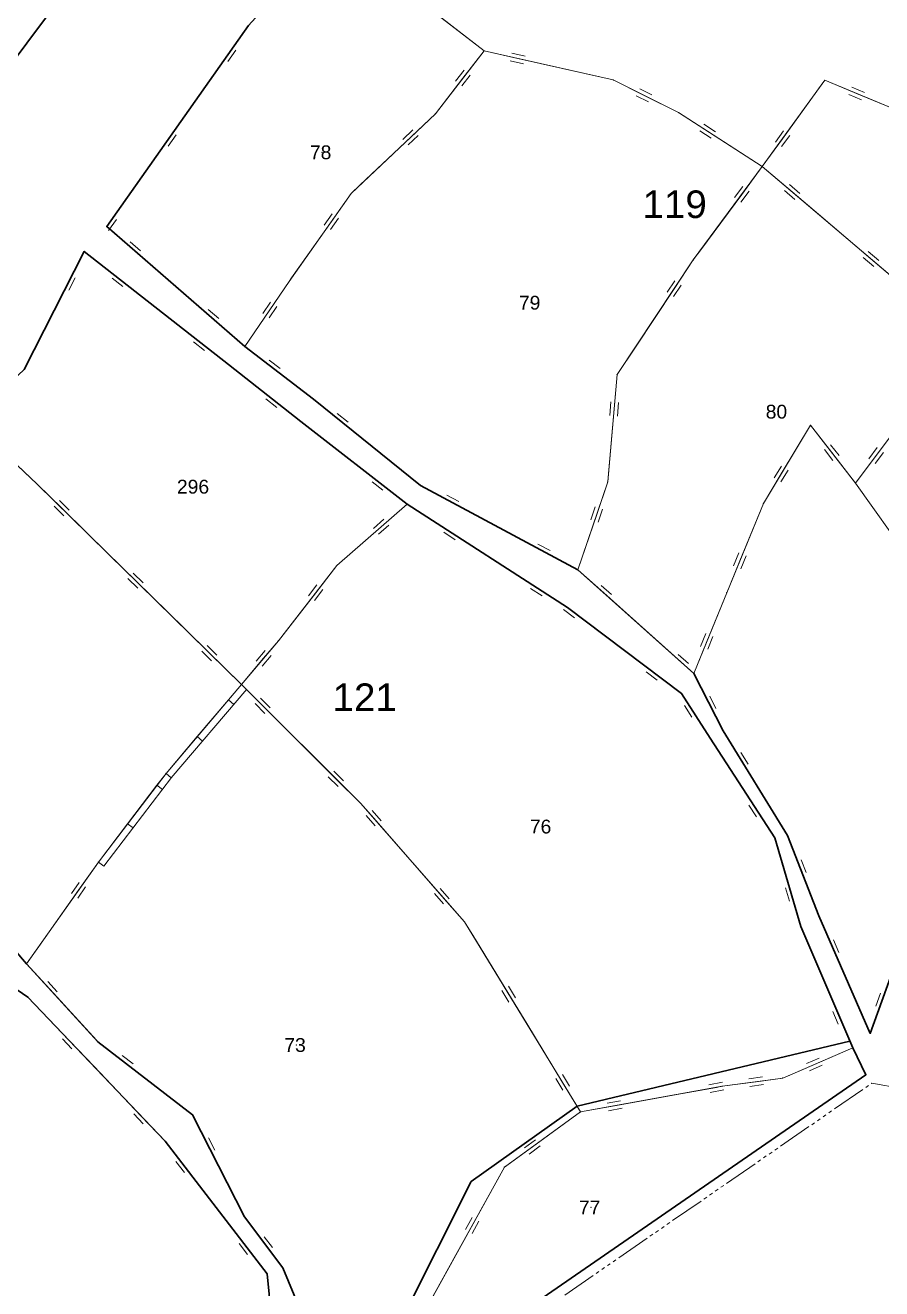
# Model space of a CAD drawing. Header units: millimetres. Extents: x 614452 to 616952, y 4151662 to 4153442.
# Drawn here: x 615350.2 to 615474.4, y 4151829.6 to 4152012.8 of the extents above; entities that cross this region are included whole.
import ezdxf
from ezdxf.xclip import XClip

# ---------------------------------------------------------------- set-up
doc = ezdxf.new("R2010")
doc.units = ezdxf.units.MM
doc.header["$XCLIPFRAME"] = 2
for name, color, linetype, lineweight in [('01_UYGALAN_TARAMA', 26, 'Continuous', 20), ('02_ADA_ALN_YENI', 7, 'Continuous', 30), ('02_ADA_NO_YENI', 18, 'Continuous', 0), ('03_PARSEL_ALN_ESKI', 18, 'Continuous', 0), ('03_PARSEL_ALN_YENI', 171, 'Continuous', 0), ('03_PARSEL_NO_ESKI', 5, 'Continuous', 0), ('03_PARSEL_SNR_YENI', 5, 'Continuous', 0), ('06_DETAY_SNR_KROKI', 4, 'Continuous', 0), ('07_SNRTIP_GECERLI', 30, 'Continuous', 0), ('07_SNRTIP_SABIT', 18, 'Continuous', 0), ('KOMISYON', 3, 'Continuous', 30), ('NOKTA_PARSEL_ESKI', 6, 'Continuous', 0), ('NOKTA_PARSEL_YENI', 30, 'Continuous', 0)]:
    doc.layers.add(name, color=color, linetype=linetype, lineweight=lineweight)
doc.styles.get("Standard").update_dxf_attribs({"font": 'Arial'})

# ---------------------------------------------------------------- blocks, each defined once
blk = doc.blocks.new('fggg')
at = {"layer": '01_UYGALAN_TARAMA', "color": 252}
for p, q in [((615472.06, 4151858.81, 0.95), (615472.47, 4151859.09, 0.95)), ((615472.88, 4151859.38, 0.95), (615472.93, 4151859.41, 0.95)), ((615472.93, 4151859.41, 0.95), (615477.25, 4151858.64, 0.95)), ((615467.53, 4151855.69, 0.95), (615471.64, 4151858.53, 0.95)), ((615466.71, 4151855.12, 0.95), (615467.12, 4151855.4, 0.95)), ((615459.71, 4151850.29, 0.95), (615463.83, 4151853.13, 0.95)), ((615464.24, 4151853.41, 0.95), (615464.65, 4151853.7, 0.95)), ((615465.06, 4151853.98, 0.95), (615465.47, 4151854.27, 0.95)), ((615465.88, 4151854.55, 0.95), (615466.29, 4151854.83, 0.95)), ((615458.89, 4151849.72, 0.95), (615459.3, 4151850.01, 0.95)), ((615451.89, 4151844.89, 0.95), (615456.01, 4151847.73, 0.95)), ((615456.42, 4151848.02, 0.95), (615456.83, 4151848.3, 0.95)), ((615457.24, 4151848.59, 0.95), (615457.65, 4151848.87, 0.95)), ((615458.06, 4151849.15, 0.95), (615458.48, 4151849.44, 0.95)), ((615450.25, 4151843.76, 0.95), (615450.66, 4151844.04, 0.95)), ((615451.07, 4151844.33, 0.95), (615451.48, 4151844.61, 0.95)), ((615444.07, 4151839.5, 0.95), (615448.19, 4151842.34, 0.95)), ((615448.6, 4151842.62, 0.95), (615449.01, 4151842.91, 0.95)), ((615449.42, 4151843.19, 0.95), (615449.83, 4151843.47, 0.95)), ((615442.43, 4151838.36, 0.95), (615442.84, 4151838.65, 0.95)), ((615443.25, 4151838.93, 0.95), (615443.66, 4151839.21, 0.95)), ((615436.25, 4151834.1, 0.95), (615440.37, 4151836.94, 0.95)), ((615440.78, 4151837.23, 0.95), (615441.19, 4151837.51, 0.95)), ((615441.6, 4151837.79, 0.95), (615442.01, 4151838.08, 0.95)), ((615434.61, 4151832.97, 0.95), (615435.02, 4151833.25, 0.95)), ((615435.43, 4151833.53, 0.95), (615435.84, 4151833.82, 0.95)), ((615428.43, 4151828.71, 0.95), (615432.55, 4151831.55, 0.95)), ((615432.96, 4151831.83, 0.95), (615433.37, 4151832.11, 0.95)), ((615433.78, 4151832.4, 0.95), (615434.2, 4151832.68, 0.95))]:
    blk.add_line(p, q, dxfattribs=at)
blk.add_point((615472.93, 4151859.41, 377.29), dxfattribs=at)
at = {"layer": '02_ADA_ALN_YENI', "color": 252}
for points in [[(615478.6, 4151882.97, 0), (615472.71, 4151866.64, 0), (615465.26, 4151883.67, 0), (615460.74, 4151895.35, 0), (615451.38, 4151910.51, 0), (615447.13, 4151918.85, 0), (615430.34, 4151933.85, 0), (615407.53, 4151946.11, 0), (615391.98, 4151958.6, 0), (615382.06, 4151966.27, 0), (615362.01, 4151983.64, 0), (615382.57, 4152012.79, 0), (615394.72, 4152026.13, 0)], [(615281.31, 4152036.04, 0), (615301.5, 4152045.41, 0), (615313.31, 4152049.01, 0), (615324.07, 4152054.26, 0), (615333.07, 4152056.27, 0), (615340.13, 4152060.92, 0), (615353.88, 4152069.22, 0), (615361.53, 4152072.69, 0), (615373.48, 4152069.38, 0), (615383.71, 4152065.41, 0), (615389.53, 4152060.04, 0), (615376.62, 4152042.12, 0), (615364.13, 4152026.85, 0), (615357.43, 4152019.65, 0), (615343.36, 4152000.84, 0), (615332, 4151985.12, 0), (615322.37, 4151974.61, 0), (615292.73, 4151935.07, 0), (615285.12, 4151929.82, 0)], [(615391.67, 4151822.73, 0), (615387.53, 4151832.65, 0), (615381.97, 4151840.03, 0), (615374.47, 4151854.82, 0), (615360.74, 4151865.43, 0), (615350.38, 4151876.73, 0), (615335.34, 4151894.3, 0)], [(615350.03, 4151962.91, 0), (615358.75, 4151980.04, 0), (615379.67, 4151963.66, 0), (615390.14, 4151955.37, 0), (615405.58, 4151943.4, 0), (615428.8, 4151928.38, 0), (615428.8, 4151928.38, 0), (615445.35, 4151915.91, 0), (615449.49, 4151909.45, 0), (615458.87, 4151895, 0), (615462.66, 4151882.15, 0), (615470.18, 4151864.55, 0), (615472.08, 4151860.65, 0), (615396.31, 4151808.36, 0)], [(615272.68, 4151877.59, 0), (615292.58, 4151888.53, 0), (615323.91, 4151888.83, 0), (615334.02, 4151888.64, 0), (615338.63, 4151880.06, 0), (615350.59, 4151871.9, 0), (615370.48, 4151851.03, 0), (615385.3, 4151831.77, 0), (615386.72, 4151817.06, 0), (615371.35, 4151826.33, 0), (615353.23, 4151817.9, 0), (615345.86, 4151815.09, 0), (615333.66, 4151811.05, 0), (615333.66, 4151811.05, 0), (615323.55, 4151809.14, 0), (615321.41, 4151809.31, 0), (615317.99, 4151808.94, 0), (615314.03, 4151807.62, 0), (615306.95, 4151802.26, 0), (615298.58, 4151794.31, 0), (615268.62, 4151784.87, 0)]]:
    blk.add_polyline3d(points, dxfattribs=at)
at = {"layer": '03_PARSEL_ALN_ESKI', "color": 252}
for p in [(615393.23, 4151994.41), (615423.54, 4151972.6), (615459.31, 4151956.8), (615374.83, 4151945.92), (615425.12, 4151896.64), (615389.52, 4151864.96), (615432.22, 4151841.4)]:
    blk.add_point(p, dxfattribs=at)
at = {"layer": '03_PARSEL_ALN_YENI', "color": 252}
for points in [[(615299.64, 4152006.64, 0), (615344.07, 4152055.03, 0), (615350.82, 4152045.56, 0), (615361.35, 4152030.6, 0), (615364.13, 4152026.85, 0), (615357.43, 4152019.65, 0), (615343.36, 4152000.84, 0), (615332, 4151985.12, 0), (615322.37, 4151974.61, 0), (615311.14, 4151990.78, 0), (615299.64, 4152006.64, 0)], [(615439.92, 4152037.96, 0), (615459.5, 4152037.21, 0), (615462.5, 4152031.08, 0), (615469.37, 4152024.97, 0), (615471.48, 4152021.27, 0), (615483.51, 4152012.99, 0), (615501.39, 4152004.94, 0), (615491.22, 4151997.56, 0), (615482.18, 4151998.19, 0), (615466.12, 4152004.85, 0), (615457.07, 4151992.33, 0), (615444.93, 4152000.17, 0), (615435.46, 4152004.91, 0), (615416.72, 4152009.12, 0), (615394.72, 4152026.13, 0), (615401.45, 4152035.34, 0), (615416.08, 4152049.83, 0), (615429.92, 4152042.46, 0), (615439.92, 4152037.96, 0)], [(615388.47, 4151975.68, 0), (615382.06, 4151966.27, 0), (615362.01, 4151983.64, 0), (615382.57, 4152012.79, 0), (615394.72, 4152026.13, 0), (615416.72, 4152009.12, 0), (615409.67, 4152000.01, 0), (615397.47, 4151988.44, 0), (615388.47, 4151975.68, 0)], [(615435.46, 4152004.91, 0), (615444.93, 4152000.17, 0), (615457.07, 4151992.33, 0), (615447.05, 4151978.8, 0), (615436.02, 4151962.18, 0), (615434.67, 4151946.62, 0), (615430.34, 4151933.85, 0), (615407.53, 4151946.11, 0), (615391.98, 4151958.6, 0), (615382.06, 4151966.27, 0), (615388.47, 4151975.68, 0), (615397.47, 4151988.44, 0), (615409.67, 4152000.01, 0), (615416.72, 4152009.12, 0), (615435.46, 4152004.91, 0)], [(615527.24, 4151987.28, 0), (615537.59, 4151979.58, 0), (615548.04, 4151973.77, 0), (615555.81, 4151968.9, 0), (615558.66, 4151964.32, 0), (615499.2, 4151955.54, 0), (615488.06, 4151965.99, 0), (615457.07, 4151992.33, 0), (615466.12, 4152004.85, 0), (615482.18, 4151998.19, 0), (615491.22, 4151997.56, 0), (615501.39, 4152004.94, 0), (615508.54, 4152001.26, 0), (615519.65, 4151994.05, 0), (615527.24, 4151987.28, 0)], [(615447.13, 4151918.85, 0), (615430.34, 4151933.85, 0), (615434.67, 4151946.62, 0), (615436.02, 4151962.18, 0), (615447.05, 4151978.8, 0), (615457.07, 4151992.33, 0), (615488.06, 4151965.99, 0), (615476.95, 4151954.93, 0), (615470.58, 4151946.44, 0), (615464.06, 4151954.82, 0), (615457.22, 4151943.5, 0), (615451.92, 4151930.54, 0), (615447.13, 4151918.85, 0)], [(615381.55, 4151917.22, 0), (615351.92, 4151946.31, 0), (615342.15, 4151955.54, 0), (615350.03, 4151962.91, 0), (615358.75, 4151980.04, 0), (615379.67, 4151963.66, 0), (615390.14, 4151955.37, 0), (615405.58, 4151943.4, 0), (615395.38, 4151934.5, 0), (615386.91, 4151923.58, 0), (615381.55, 4151917.22, 0)], [(615516.16, 4151940.35, 0), (615521.04, 4151937.13, 0), (615512.45, 4151934.29, 0), (615505.52, 4151928.06, 0), (615494.14, 4151913.31, 0), (615486.13, 4151901.31, 0), (615478.6, 4151882.97, 0), (615472.71, 4151866.64, 0), (615465.26, 4151883.67, 0), (615460.74, 4151895.35, 0), (615451.38, 4151910.51, 0), (615447.13, 4151918.85, 0), (615451.92, 4151930.54, 0), (615457.22, 4151943.5, 0), (615464.06, 4151954.82, 0), (615470.58, 4151946.44, 0), (615476.95, 4151954.93, 0), (615488.06, 4151965.99, 0), (615499.2, 4151955.54, 0), (615502.58, 4151952.37, 0), (615516.16, 4151940.35, 0)], [(615351.92, 4151946.31, 0), (615381.55, 4151917.22, 0), (615370.61, 4151904.34, 0), (615360.81, 4151891.48, 0), (615350.38, 4151876.73, 0), (615335.34, 4151894.3, 0), (615316.03, 4151890.89, 0), (615297.75, 4151892.09, 0), (615295.3, 4151897.39, 0), (615312.83, 4151919.57, 0), (615330.26, 4151933.62, 0), (615342.15, 4151955.54, 0), (615351.92, 4151946.31, 0)], [(615413.9, 4151882.8, 0), (615398.79, 4151900.04, 0), (615381.55, 4151917.22, 0), (615386.91, 4151923.58, 0), (615395.38, 4151934.5, 0), (615405.58, 4151943.4, 0), (615428.8, 4151928.38, 0), (615445.35, 4151915.91, 0), (615449.49, 4151909.45, 0), (615458.87, 4151895, 0), (615462.66, 4151882.15, 0), (615470.18, 4151864.55, 0), (615460.03, 4151860.17, 0), (615451.24, 4151858.97, 0), (615430.73, 4151855.27, 0), (615413.9, 4151882.8, 0)], [(615360.74, 4151865.43, 0), (615350.38, 4151876.73, 0), (615360.81, 4151891.48, 0), (615370.61, 4151904.34, 0), (615381.55, 4151917.22, 0), (615398.79, 4151900.04, 0), (615413.9, 4151882.8, 0), (615430.73, 4151855.27, 0), (615419.68, 4151847.25, 0), (615405.34, 4151821.29, 0), (615396.31, 4151808.36, 0), (615391.67, 4151822.73, 0), (615387.53, 4151832.65, 0), (615381.97, 4151840.03, 0), (615374.47, 4151854.82, 0), (615360.74, 4151865.43, 0)], [(615333.66, 4151811.05, 0), (615323.55, 4151809.14, 0), (615321.41, 4151809.31, 0), (615317.99, 4151808.94, 0), (615314.03, 4151807.62, 0), (615306.95, 4151802.26, 0), (615296.37, 4151817.96, 0), (615285.24, 4151831.47, 0), (615275.34, 4151844.53, 0), (615338.63, 4151880.06, 0), (615350.59, 4151871.9, 0), (615370.48, 4151851.03, 0), (615385.3, 4151831.77, 0), (615386.72, 4151817.06, 0), (615371.35, 4151826.33, 0), (615353.23, 4151817.9, 0), (615345.86, 4151815.09, 0), (615333.66, 4151811.05, 0)], [(615430.73, 4151855.27, 0), (615451.24, 4151858.97, 0), (615460.03, 4151860.17, 0), (615470.18, 4151864.55, 0), (615472.08, 4151860.65, 0), (615396.31, 4151808.36, 0), (615405.34, 4151821.29, 0), (615419.68, 4151847.25, 0), (615430.73, 4151855.27, 0)]]:
    blk.add_polyline3d(points, close=True, dxfattribs=at)
at = {"layer": '03_PARSEL_SNR_YENI', "color": 252}
for p, q in [((615354.43, 4152015.64, 0.95), (615348.44, 4152007.63, 0.95)), ((615384.62, 4152015.04, 0.95), (615382.57, 4152012.79, 0.95)), ((615382.57, 4152012.79, 0.95), (615379.69, 4152008.71, 0.95)), ((615410.54, 4152013.89, 0.95), (615416.72, 4152009.12, 0.95)), ((615380.72, 4152009.2, 0.95), (615379.57, 4152007.57, 0.95)), ((615416.72, 4152009.12, 0.95), (615413.66, 4152005.16, 0.95)), ((615416.72, 4152009.12, 0.95), (615421.6, 4152008.02, 0.95)), ((615379.69, 4152008.71, 0.95), (615373.92, 4152000.53, 0.95)), ((615420.5, 4152007.69, 0.95), (615422.45, 4152007.25, 0.95)), ((615420.75, 4152008.79, 0.95), (615422.7, 4152008.35, 0.95)), ((615421.6, 4152008.02, 0.95), (615431.36, 4152005.83, 0.95)), ((615413.83, 4152006.3, 0.95), (615412.6, 4152004.72, 0.95)), ((615414.72, 4152005.61, 0.95), (615413.49, 4152004.03, 0.95)), ((615431.36, 4152005.83, 0.95), (615435.46, 4152004.91, 0.95)), ((615413.66, 4152005.16, 0.95), (615409.67, 4152000.01, 0.95)), ((615435.46, 4152004.91, 0.95), (615439.93, 4152002.67, 0.95)), ((615439.29, 4152003.63, 0.95), (615441.07, 4152002.73, 0.95)), ((615460, 4151996.38, 0.95), (615465.86, 4152004.49, 0.95)), ((615465.86, 4152004.49, 0.95), (615466.12, 4152004.85, 0.95)), ((615466.12, 4152004.85, 0.95), (615470.73, 4152002.94, 0.95)), ((615470.03, 4152003.84, 0.95), (615471.87, 4152003.07, 0.95)), ((615438.78, 4152002.62, 0.95), (615440.57, 4152001.72, 0.95)), ((615439.93, 4152002.67, 0.95), (615444.93, 4152000.17, 0.95)), ((615469.6, 4152002.8, 0.95), (615471.44, 4152002.03, 0.95)), ((615470.73, 4152002.94, 0.95), (615479.97, 4151999.11, 0.95)), ((615373.92, 4152000.53, 0.95), (615371.04, 4151996.45, 0.95)), ((615409.67, 4152000.01, 0.95), (615406.04, 4151996.57, 0.95)), ((615444.93, 4152000.17, 0.95), (615449.13, 4151997.46, 0.95)), ((615448.6, 4151998.48, 0.95), (615450.28, 4151997.39, 0.95)), ((615371.04, 4151996.45, 0.95), (615365.28, 4151988.28, 0.95)), ((615372.08, 4151996.94, 0.95), (615370.92, 4151995.31, 0.95)), ((615406.04, 4151996.57, 0.95), (615398.78, 4151989.69, 0.95)), ((615406.38, 4151997.67, 0.95), (615404.93, 4151996.29, 0.95)), ((615407.15, 4151996.85, 0.95), (615405.7, 4151995.47, 0.95)), ((615447.99, 4151997.53, 0.95), (615449.67, 4151996.45, 0.95)), ((615449.13, 4151997.46, 0.95), (615457.07, 4151992.33, 0.95)), ((615457.07, 4151992.33, 0.95), (615460, 4151996.38, 0.95)), ((615458.96, 4151995.9, 0.95), (615460.13, 4151997.52, 0.95)), ((615459.87, 4151995.24, 0.95), (615461.04, 4151996.87, 0.95)), ((615457.07, 4151992.33, 0.95), (615454.09, 4151988.31, 0.95)), ((615461.39, 4151988.66, 0.95), (615457.07, 4151992.33, 0.95)), ((615398.78, 4151989.69, 0.95), (615397.47, 4151988.44, 0.95)), ((615454.24, 4151989.45, 0.95), (615453.05, 4151987.84, 0.95)), ((615455.14, 4151988.78, 0.95), (615453.95, 4151987.17, 0.95)), ((615461.79, 4151987.58, 0.95), (615460.27, 4151988.88, 0.95)), ((615462.52, 4151988.44, 0.95), (615461, 4151989.73, 0.95)), ((615365.28, 4151988.28, 0.95), (615362.4, 4151984.19, 0.95)), ((615397.47, 4151988.44, 0.95), (615394.59, 4151984.36, 0.95)), ((615454.09, 4151988.31, 0.95), (615448.14, 4151980.28, 0.95)), ((615465.2, 4151985.42, 0.95), (615461.39, 4151988.66, 0.95)), ((615394.71, 4151985.5, 0.95), (615393.55, 4151983.86, 0.95)), ((615472.82, 4151978.94, 0.95), (615465.2, 4151985.42, 0.95)), ((615362.4, 4151984.19, 0.95), (615362.01, 4151983.64, 0.95)), ((615362.01, 4151983.64, 0.95), (615365.79, 4151980.37, 0.95)), ((615363.43, 4151984.68, 0.95), (615362.28, 4151983.05, 0.95)), ((615394.59, 4151984.36, 0.95), (615388.82, 4151976.19, 0.95)), ((615395.63, 4151984.85, 0.95), (615394.47, 4151983.22, 0.95)), ((615365.4, 4151981.45, 0.95), (615366.91, 4151980.14, 0.95)), ((615358.75, 4151980.04, 0.95), (615356.48, 4151975.59, 0.95)), ((615363.92, 4151975.99, 0.95), (615358.75, 4151980.04, 0.95)), ((615365.79, 4151980.37, 0.95), (615373.35, 4151973.82, 0.95)), ((615448.14, 4151980.28, 0.95), (615447.05, 4151978.8, 0.95)), ((615473.95, 4151978.73, 0.95), (615472.43, 4151980.02, 0.95)), ((615447.05, 4151978.8, 0.95), (615444.29, 4151974.63, 0.95)), ((615473.22, 4151977.87, 0.95), (615471.7, 4151979.16, 0.95)), ((615476.63, 4151975.71, 0.95), (615472.82, 4151978.94, 0.95)), ((615357.44, 4151976.22, 0.95), (615356.53, 4151974.44, 0.95)), ((615364.36, 4151974.93, 0.95), (615362.79, 4151976.17, 0.95)), ((615367.86, 4151972.91, 0.95), (615363.92, 4151975.99, 0.95)), ((615388.82, 4151976.19, 0.95), (615388.47, 4151975.68, 0.95)), ((615356.48, 4151975.59, 0.95), (615351.94, 4151966.68, 0.95)), ((615388.47, 4151975.68, 0.95), (615385.65, 4151971.55, 0.95)), ((615444.29, 4151974.63, 0.95), (615438.76, 4151966.3, 0.95)), ((615444.37, 4151975.78, 0.95), (615443.27, 4151974.11, 0.95)), ((615445.31, 4151975.16, 0.95), (615444.2, 4151973.49, 0.95)), ((615375.73, 4151966.74, 0.95), (615367.86, 4151972.91, 0.95)), ((615373.35, 4151973.82, 0.95), (615377.13, 4151970.55, 0.95)), ((615385.75, 4151972.69, 0.95), (615384.63, 4151971.04, 0.95)), ((615376.74, 4151971.63, 0.95), (615378.25, 4151970.32, 0.95)), ((615377.13, 4151970.55, 0.95), (615382.06, 4151966.27, 0.95)), ((615385.65, 4151971.55, 0.95), (615382.06, 4151966.27, 0.95)), ((615386.68, 4151972.06, 0.95), (615385.56, 4151970.4, 0.95)), ((615376.17, 4151965.69, 0.95), (615374.6, 4151966.92, 0.95)), ((615379.67, 4151963.66, 0.95), (615375.73, 4151966.74, 0.95)), ((615351.94, 4151966.68, 0.95), (615350.03, 4151962.91, 0.95)), ((615382.06, 4151966.27, 0.95), (615386.02, 4151963.21, 0.95)), ((615438.76, 4151966.3, 0.95), (615436.02, 4151962.18, 0.95)), ((615386.22, 4151958.47, 0.95), (615379.67, 4151963.66, 0.95)), ((615385.57, 4151964.27, 0.95), (615387.15, 4151963.05, 0.95)), ((615386.02, 4151963.21, 0.95), (615391.98, 4151958.6, 0.95)), ((615436.02, 4151962.18, 0.95), (615435.59, 4151957.2, 0.95)), ((615386.66, 4151957.41, 0.95), (615385.09, 4151958.65, 0.95)), ((615390.14, 4151955.37, 0.95), (615386.22, 4151958.47, 0.95)), ((615391.98, 4151958.6, 0.95), (615395.88, 4151955.47, 0.95)), ((615435.12, 4151958.25, 0.95), (615434.94, 4151956.25, 0.95)), ((615436.24, 4151958.15, 0.95), (615436.06, 4151956.16, 0.95)), ((615395.45, 4151956.54, 0.95), (615397.01, 4151955.28, 0.95)), ((615435.59, 4151957.2, 0.95), (615434.72, 4151947.24, 0.95)), ((615393.72, 4151952.59, 0.95), (615390.14, 4151955.37, 0.95)), ((615395.88, 4151955.47, 0.95), (615403.68, 4151949.21, 0.95)), ((615459.81, 4151947.78, 0.95), (615464.06, 4151954.82, 0.95)), ((615464.06, 4151954.82, 0.95), (615467.13, 4151950.88, 0.95)), ((615473.58, 4151950.44, 0.95), (615476.95, 4151954.93, 0.95)), ((615345.78, 4151952.1, 0.95), (615351.92, 4151946.31, 0.95)), ((615401.63, 4151946.46, 0.95), (615393.72, 4151952.59, 0.95)), ((615466.08, 4151951.32, 0.95), (615467.3, 4151949.74, 0.95)), ((615466.96, 4151952.01, 0.95), (615468.19, 4151950.43, 0.95)), ((615467.13, 4151950.88, 0.95), (615470.58, 4151946.44, 0.95)), ((615470.58, 4151946.44, 0.95), (615473.58, 4151950.44, 0.95)), ((615472.53, 4151949.98, 0.95), (615473.73, 4151951.58, 0.95)), ((615473.43, 4151949.3, 0.95), (615474.63, 4151950.9, 0.95)), ((615403.68, 4151949.21, 0.95), (615407.53, 4151946.11, 0.95)), ((615458.81, 4151947.21, 0.95), (615459.84, 4151948.92, 0.95)), ((615402.07, 4151945.41, 0.95), (615400.49, 4151946.63, 0.95)), ((615434.67, 4151946.62, 0.95), (615433.06, 4151941.88, 0.95)), ((615434.72, 4151947.24, 0.95), (615434.67, 4151946.62, 0.95)), ((615457.22, 4151943.5, 0.95), (615459.81, 4151947.78, 0.95)), ((615459.77, 4151946.63, 0.95), (615460.8, 4151948.34, 0.95)), ((615351.92, 4151946.31, 0.95), (615355.49, 4151942.8, 0.95)), ((615405.58, 4151943.4, 0.95), (615401.63, 4151946.46, 0.95)), ((615407.53, 4151946.11, 0.95), (615411.94, 4151943.74, 0.95)), ((615354.38, 4151943.1, 0.95), (615355.81, 4151941.7, 0.95)), ((615355.17, 4151943.91, 0.95), (615356.59, 4151942.51, 0.95)), ((615405.58, 4151943.4, 0.95), (615401.81, 4151940.11, 0.95)), ((615412.01, 4151939.24, 0.95), (615405.58, 4151943.4, 0.95)), ((615411.32, 4151944.71, 0.95), (615413.09, 4151943.77, 0.95)), ((615411.94, 4151943.74, 0.95), (615420.75, 4151939.01, 0.95)), ((615432.85, 4151943.01, 0.95), (615432.21, 4151941.12, 0.95)), ((615453.81, 4151935.17, 0.95), (615457.22, 4151943.5, 0.95)), ((615355.49, 4151942.8, 0.95), (615362.62, 4151935.8, 0.95)), ((615402.19, 4151941.19, 0.95), (615400.69, 4151939.88, 0.95)), ((615433.06, 4151941.88, 0.95), (615430.34, 4151933.85, 0.95)), ((615433.91, 4151942.65, 0.95), (615433.27, 4151940.76, 0.95)), ((615401.81, 4151940.11, 0.95), (615395.38, 4151934.5, 0.95)), ((615402.93, 4151940.34, 0.95), (615401.43, 4151939.03, 0.95)), ((615412.54, 4151938.22, 0.95), (615410.87, 4151939.31, 0.95)), ((615416.21, 4151936.52, 0.95), (615412.01, 4151939.24, 0.95)), ((615420.75, 4151939.01, 0.95), (615425.15, 4151936.64, 0.95)), ((615424.54, 4151937.61, 0.95), (615426.3, 4151936.66, 0.95)), ((615362.62, 4151935.8, 0.95), (615366.19, 4151932.3, 0.95)), ((615424.61, 4151931.09, 0.95), (615416.21, 4151936.52, 0.95)), ((615425.15, 4151936.64, 0.95), (615430.34, 4151933.85, 0.95)), ((615452.91, 4151934.46, 0.95), (615453.67, 4151936.31, 0.95)), ((615453.95, 4151934.03, 0.95), (615454.71, 4151935.88, 0.95)), ((615395.38, 4151934.5, 0.95), (615392.31, 4151930.55, 0.95)), ((615430.34, 4151933.85, 0.95), (615434.07, 4151930.52, 0.95)), ((615451.92, 4151930.54, 0.95), (615453.81, 4151935.17, 0.95)), ((615365.08, 4151932.6, 0.95), (615366.51, 4151931.2, 0.95)), ((615365.87, 4151933.4, 0.95), (615367.3, 4151932, 0.95)), ((615366.19, 4151932.3, 0.95), (615373.33, 4151925.29, 0.95)), ((615392.31, 4151930.55, 0.95), (615386.91, 4151923.58, 0.95)), ((615392.48, 4151931.68, 0.95), (615391.26, 4151930.1, 0.95)), ((615393.37, 4151930.99, 0.95), (615392.15, 4151929.41, 0.95)), ((615425.14, 4151930.08, 0.95), (615423.46, 4151931.16, 0.95)), ((615428.8, 4151928.38, 0.95), (615424.61, 4151931.09, 0.95)), ((615433.7, 4151931.61, 0.95), (615435.19, 4151930.27, 0.95)), ((615434.07, 4151930.52, 0.95), (615441.52, 4151923.86, 0.95)), ((615449.02, 4151923.48, 0.95), (615451.92, 4151930.54, 0.95)), ((615429.37, 4151927.95, 0.95), (615428.8, 4151928.38, 0.95)), ((615429.83, 4151926.9, 0.95), (615428.24, 4151928.1, 0.95)), ((615433.37, 4151924.94, 0.95), (615429.37, 4151927.95, 0.95)), ((615373.33, 4151925.29, 0.95), (615376.9, 4151921.79, 0.95)), ((615441.35, 4151918.92, 0.95), (615433.37, 4151924.94, 0.95)), ((615448.12, 4151922.77, 0.95), (615448.88, 4151924.62, 0.95)), ((615376.58, 4151922.89, 0.95), (615378, 4151921.49, 0.95)), ((615384.77, 4151921.05, 0.95), (615386.91, 4151923.58, 0.95)), ((615441.52, 4151923.86, 0.95), (615445.25, 4151920.53, 0.95)), ((615447.13, 4151918.85, 0.95), (615449.02, 4151923.48, 0.95)), ((615449.17, 4151922.34, 0.95), (615449.92, 4151924.19, 0.95)), ((615375.79, 4151922.09, 0.95), (615377.22, 4151920.69, 0.95)), ((615376.9, 4151921.79, 0.95), (615381.55, 4151917.22, 0.95)), ((615381.55, 4151917.22, 0.95), (615384.77, 4151921.05, 0.95)), ((615383.7, 4151920.64, 0.95), (615384.99, 4151922.17, 0.95)), ((615384.56, 4151919.92, 0.95), (615385.85, 4151921.45, 0.95)), ((615444.88, 4151921.61, 0.95), (615446.37, 4151920.28, 0.95)), ((615441.81, 4151917.87, 0.95), (615440.22, 4151919.07, 0.95)), ((615445.25, 4151920.53, 0.95), (615447.13, 4151918.85, 0.95)), ((615445.35, 4151915.91, 0.95), (615441.35, 4151918.92, 0.95)), ((615447.13, 4151918.85, 0.95), (615449.4, 4151914.4, 0.95)), ((615371.37, 4151903.7, 0.95), (615382.31, 4151916.57, 0.95)), ((615379.67, 4151915.01, 0.95), (615381.55, 4151917.22, 0.95)), ((615384.63, 4151914.16, 0.95), (615381.55, 4151917.22, 0.95)), ((615446.79, 4151913.66, 0.95), (615445.35, 4151915.91, 0.95)), ((615449.44, 4151915.55, 0.95), (615450.35, 4151913.76, 0.95)), ((615375.14, 4151909.68, 0.95), (615379.67, 4151915.01, 0.95)), ((615379.67, 4151915.01, 0.95), (615380.44, 4151914.36, 0.95)), ((615384.94, 4151913.05, 0.95), (615383.52, 4151914.47, 0.95)), ((615385.73, 4151913.85, 0.95), (615384.31, 4151915.26, 0.95)), ((615388.17, 4151910.63, 0.95), (615384.63, 4151914.16, 0.95)), ((615446.86, 4151912.51, 0.95), (615445.78, 4151914.2, 0.95)), ((615449.49, 4151909.45, 0.95), (615446.79, 4151913.66, 0.95)), ((615449.4, 4151914.4, 0.95), (615451.38, 4151910.51, 0.95)), ((615395.25, 4151903.57, 0.95), (615388.17, 4151910.63, 0.95)), ((615451.38, 4151910.51, 0.95), (615454.01, 4151906.26, 0.95)), ((615370.61, 4151904.34, 0.95), (615375.14, 4151909.68, 0.95)), ((615375.14, 4151909.68, 0.95), (615375.9, 4151909.03, 0.95)), ((615450.7, 4151907.58, 0.95), (615449.49, 4151909.45, 0.95)), ((615456.15, 4151899.19, 0.95), (615450.7, 4151907.58, 0.95)), ((615453.96, 4151907.4, 0.95), (615455.01, 4151905.7, 0.95)), ((615454.01, 4151906.26, 0.95), (615459.26, 4151897.75, 0.95)), ((615396.35, 4151903.26, 0.95), (615394.94, 4151904.67, 0.95)), ((615361.61, 4151890.88, 0.95), (615371.41, 4151903.74, 0.95)), ((615365.05, 4151897.05, 0.95), (615369.3, 4151902.62, 0.95)), ((615369.3, 4151902.62, 0.95), (615370.61, 4151904.34, 0.95)), ((615369.3, 4151902.62, 0.95), (615370.09, 4151902.01, 0.95)), ((615370.61, 4151904.34, 0.95), (615371.37, 4151903.7, 0.95)), ((615395.56, 4151902.46, 0.95), (615394.14, 4151903.87, 0.95)), ((615398.79, 4151900.04, 0.95), (615395.25, 4151903.57, 0.95)), ((615400.72, 4151897.84, 0.95), (615398.79, 4151900.04, 0.95)), ((615401.8, 4151897.46, 0.95), (615400.48, 4151898.96, 0.95)), ((615456.22, 4151898.05, 0.95), (615455.13, 4151899.73, 0.95)), ((615458.87, 4151895, 0.95), (615456.15, 4151899.19, 0.95)), ((615400.95, 4151896.72, 0.95), (615399.63, 4151898.22, 0.95)), ((615404.01, 4151894.08, 0.95), (615400.72, 4151897.84, 0.95)), ((615459.26, 4151897.75, 0.95), (615460.74, 4151895.35, 0.95)), ((615360.81, 4151891.48, 0.95), (615365.05, 4151897.05, 0.95)), ((615365.05, 4151897.05, 0.95), (615365.85, 4151896.44, 0.95)), ((615460.74, 4151895.35, 0.95), (615462.55, 4151890.69, 0.95)), ((615410.61, 4151886.56, 0.95), (615404.01, 4151894.08, 0.95)), ((615461.25, 4151886.95, 0.95), (615458.87, 4151895, 0.95)), ((615462.71, 4151891.83, 0.95), (615463.43, 4151889.96, 0.95)), ((615360.81, 4151891.48, 0.95), (615357.93, 4151887.4, 0.95)), ((615360.81, 4151891.48, 0.95), (615361.61, 4151890.88, 0.95)), ((615462.55, 4151890.69, 0.95), (615465.26, 4151883.67, 0.95)), ((615358.04, 4151888.54, 0.95), (615356.89, 4151886.91, 0.95)), ((615357.93, 4151887.4, 0.95), (615352.15, 4151879.23, 0.95)), ((615358.96, 4151887.89, 0.95), (615357.81, 4151886.26, 0.95)), ((615410.84, 4151885.44, 0.95), (615409.52, 4151886.94, 0.95)), ((615411.69, 4151886.18, 0.95), (615410.37, 4151887.68, 0.95)), ((615413.9, 4151882.8, 0.95), (615410.61, 4151886.56, 0.95)), ((615460.99, 4151885.83, 0.95), (615460.42, 4151887.75, 0.95)), ((615462.66, 4151882.15, 0.95), (615461.25, 4151886.95, 0.95)), ((615415.08, 4151880.87, 0.95), (615413.9, 4151882.8, 0.95)), ((615465.26, 4151883.67, 0.95), (615467.27, 4151879.09, 0.95)), ((615420.3, 4151872.33, 0.95), (615415.08, 4151880.87, 0.95)), ((615464.29, 4151878.34, 0.95), (615462.66, 4151882.15, 0.95)), ((615348.35, 4151879.1, 0.95), (615350.38, 4151876.73, 0.95)), ((615352.15, 4151879.23, 0.95), (615350.38, 4151876.73, 0.95)), ((615467.27, 4151879.09, 0.95), (615471.28, 4151869.93, 0.95)), ((615467.38, 4151880.23, 0.95), (615468.18, 4151878.4, 0.95)), ((615468.22, 4151869.14, 0.95), (615464.29, 4151878.34, 0.95)), ((615350.38, 4151876.73, 0.95), (615353.76, 4151873.04, 0.95)), ((615350.59, 4151871.9, 0.95), (615346.46, 4151874.72, 0.95)), ((615353.5, 4151874.16, 0.95), (615354.85, 4151872.68, 0.95)), ((615421.3, 4151871.78, 0.95), (615420.26, 4151873.48, 0.95)), ((615356.68, 4151865.51, 0.95), (615350.59, 4151871.9, 0.95)), ((615353.76, 4151873.04, 0.95), (615360.52, 4151865.67, 0.95)), ((615420.34, 4151871.19, 0.95), (615419.3, 4151872.89, 0.95)), ((615422.91, 4151868.07, 0.95), (615420.3, 4151872.33, 0.95)), ((615473.54, 4151870.6, 0.95), (615474.22, 4151872.48, 0.95)), ((615468.09, 4151868, 0.95), (615467.31, 4151869.84, 0.95)), ((615471.28, 4151869.93, 0.95), (615472.71, 4151866.64, 0.95)), ((615472.71, 4151866.64, 0.95), (615474.41, 4151871.35, 0.95)), ((615428.12, 4151859.54, 0.95), (615422.91, 4151868.07, 0.95)), ((615470.18, 4151864.55, 0.95), (615468.22, 4151869.14, 0.95)), ((615356.96, 4151864.4, 0.95), (615355.58, 4151865.85, 0.95)), ((615360.13, 4151861.89, 0.95), (615356.68, 4151865.51, 0.95)), ((615360.52, 4151865.67, 0.95), (615360.74, 4151865.43, 0.95)), ((615360.74, 4151865.43, 0.95), (615364.7, 4151862.37, 0.95)), ((615464.62, 4151862.15, 0.95), (615470.18, 4151864.55, 0.95)), ((615364.25, 4151863.43, 0.95), (615365.83, 4151862.21, 0.95)), ((615364.7, 4151862.37, 0.95), (615372.61, 4151856.26, 0.95)), ((615463.48, 4151862.27, 0.95), (615465.32, 4151863.06, 0.95)), ((615367.03, 4151854.65, 0.95), (615360.13, 4151861.89, 0.95)), ((615429.12, 4151858.98, 0.95), (615428.08, 4151860.68, 0.95)), ((615460.03, 4151860.17, 0.95), (615464.62, 4151862.15, 0.95)), ((615463.93, 4151861.23, 0.95), (615465.77, 4151862.03, 0.95)), ((615428.16, 4151858.39, 0.95), (615427.12, 4151860.1, 0.95)), ((615430.73, 4151855.27, 0.95), (615428.12, 4151859.54, 0.95)), ((615445.49, 4151857.93, 0.95), (615450.41, 4151858.82, 0.95)), ((615449.33, 4151859.19, 0.95), (615451.29, 4151859.55, 0.95)), ((615450.41, 4151858.82, 0.95), (615451.24, 4151858.97, 0.95)), ((615451.24, 4151858.97, 0.95), (615456.2, 4151859.64, 0.95)), ((615455.13, 4151860.07, 0.95), (615457.11, 4151860.34, 0.95)), ((615455.28, 4151858.95, 0.95), (615457.26, 4151859.22, 0.95)), ((615456.2, 4151859.64, 0.95), (615460.03, 4151860.17, 0.95)), ((615434.56, 4151856.53, 0.95), (615436.53, 4151856.89, 0.95)), ((615435.65, 4151856.16, 0.95), (615445.49, 4151857.93, 0.95)), ((615449.53, 4151858.09, 0.95), (615451.49, 4151858.44, 0.95)), ((615367.31, 4151853.54, 0.95), (615365.93, 4151854.99, 0.95)), ((615372.61, 4151856.26, 0.95), (615374.47, 4151854.82, 0.95)), ((615423.73, 4151850.19, 0.95), (615430.73, 4151855.27, 0.95)), ((615430.73, 4151855.27, 0.95), (615435.65, 4151856.16, 0.95)), ((615434.76, 4151855.43, 0.95), (615436.73, 4151855.78, 0.95)), ((615370.48, 4151851.03, 0.95), (615367.03, 4151854.65, 0.95)), ((615374.47, 4151854.82, 0.95), (615376.73, 4151850.36, 0.95)), ((615376.78, 4151851.51, 0.95), (615377.68, 4151849.72, 0.95)), ((615373.1, 4151847.62, 0.95), (615370.48, 4151851.03, 0.95)), ((615376.73, 4151850.36, 0.95), (615381.25, 4151841.44, 0.95)), ((615419.68, 4151847.25, 0.95), (615423.73, 4151850.19, 0.95)), ((615422.59, 4151850.05, 0.95), (615424.2, 4151851.23, 0.95)), ((615423.25, 4151849.14, 0.95), (615424.86, 4151850.32, 0.95)), ((615373.27, 4151846.48, 0.95), (615372.05, 4151848.07, 0.95)), ((615376.15, 4151843.66, 0.95), (615373.1, 4151847.62, 0.95)), ((615415.01, 4151838.8, 0.95), (615419.68, 4151847.25, 0.95)), ((615382.25, 4151835.73, 0.95), (615376.15, 4151843.66, 0.95)), ((615381.25, 4151841.44, 0.95), (615381.97, 4151840.03, 0.95)), ((615381.97, 4151840.03, 0.95), (615384.98, 4151836.04, 0.95)), ((615412.6, 4151834.42, 0.95), (615415.01, 4151838.8, 0.95)), ((615414.04, 4151838.2, 0.95), (615415, 4151839.95, 0.95)), ((615415.02, 4151837.65, 0.95), (615415.99, 4151839.4, 0.95)), ((615384.83, 4151837.17, 0.95), (615386.03, 4151835.58, 0.95)), ((615382.42, 4151834.6, 0.95), (615381.2, 4151836.18, 0.95)), ((615385.3, 4151831.77, 0.95), (615382.25, 4151835.73, 0.95)), ((615384.98, 4151836.04, 0.95), (615387.53, 4151832.65, 0.95)), ((615407.76, 4151825.67, 0.95), (615412.6, 4151834.42, 0.95)), ((615386.24, 4151822.03, 0.95), (615385.3, 4151831.77, 0.95)), ((615387.53, 4151832.65, 0.95), (615389.46, 4151828.04, 0.95))]:
    blk.add_line(p, q, dxfattribs=at)
for p in [(615382.57, 4152012.79, 610.43), (615382.57, 4152012.79, 610.43), (615416.72, 4152009.12, 611.05), (615416.72, 4152009.12, 611.05), (615416.72, 4152009.12, 611.05), (615435.46, 4152004.91, 615.07), (615435.46, 4152004.91, 615.07), (615466.12, 4152004.85, 621.04), (615466.12, 4152004.85, 621.04), (615409.67, 4152000.01, 611.31), (615409.67, 4152000.01, 611.31), (615444.93, 4152000.17, 620.49), (615444.93, 4152000.17, 620.49), (615457.07, 4151992.33, 623.23), (615457.07, 4151992.33, 623.23), (615457.07, 4151992.33, 623.23), (615457.07, 4151992.33, 623.23), (615397.47, 4151988.44, 611.62), (615397.47, 4151988.44, 611.62), (615362.01, 4151983.64, 610.06), (615362.01, 4151983.64, 610.06), (615358.75, 4151980.04, 610.12), (615358.75, 4151980.04, 610.12), (615447.05, 4151978.8, 621.73), (615447.05, 4151978.8, 621.73), (615388.47, 4151975.68, 611.25), (615388.47, 4151975.68, 611.25), (615382.06, 4151966.27, 612.06), (615382.06, 4151966.27, 612.06), (615382.06, 4151966.27, 612.06), (615379.67, 4151963.66, 612.65), (615379.67, 4151963.66, 612.65), (615436.02, 4151962.18, 622.19), (615436.02, 4151962.18, 622.19), (615391.98, 4151958.6, 613.36), (615391.98, 4151958.6, 613.36), (615390.14, 4151955.37, 613.77), (615390.14, 4151955.37, 613.77), (615464.06, 4151954.82, 624.41), (615464.06, 4151954.82, 624.41), (615434.67, 4151946.62, 621.81), (615434.67, 4151946.62, 621.81), (615351.92, 4151946.31, 610.86), (615351.92, 4151946.31, 610.86), (615407.53, 4151946.11, 616.44), (615407.53, 4151946.11, 616.44), (615470.58, 4151946.44, 624.91), (615470.58, 4151946.44, 624.91), (615405.58, 4151943.4, 616.46), (615405.58, 4151943.4, 616.46), (615405.58, 4151943.4, 616.46), (615457.22, 4151943.5, 624.27), (615457.22, 4151943.5, 624.27), (615395.38, 4151934.5, 618.32), (615395.38, 4151934.5, 618.32), (615430.34, 4151933.85, 621.58), (615430.34, 4151933.85, 621.58), (615430.34, 4151933.85, 621.58), (615451.92, 4151930.54, 624.54), (615451.92, 4151930.54, 624.54), (615428.8, 4151928.38, 621.11), (615428.8, 4151928.38, 621.11), (615386.91, 4151923.58, 617.92), (615386.91, 4151923.58, 617.92), (615447.13, 4151918.85, 625.27), (615447.13, 4151918.85, 625.27), (615447.13, 4151918.85, 625.27), (615381.55, 4151917.22, 616.34), (615381.55, 4151917.22, 616.34), (615381.55, 4151917.22, 616.34), (615381.55, 4151917.22, 616.34), (615445.35, 4151915.91, 625.68), (615445.35, 4151915.91, 625.68), (615451.38, 4151910.51, 625.54), (615451.38, 4151910.51, 625.54), (615449.49, 4151909.45, 625.91), (615449.49, 4151909.45, 625.91), (615370.61, 4151904.34, 616.39), (615370.61, 4151904.34, 616.39), (615398.79, 4151900.04, 623.84), (615398.79, 4151900.04, 623.84), (615460.74, 4151895.35, 626.7), (615460.74, 4151895.35, 626.7), (615458.87, 4151895, 626.57), (615458.87, 4151895, 626.57), (615360.81, 4151891.48, 616.9), (615360.81, 4151891.48, 616.9), (615413.9, 4151882.8, 628.17), (615413.9, 4151882.8, 628.17), (615465.26, 4151883.67, 627.94), (615465.26, 4151883.67, 627.94), (615462.66, 4151882.15, 628.07), (615462.66, 4151882.15, 628.07), (615350.38, 4151876.73, 618.29), (615350.38, 4151876.73, 618.29), (615350.38, 4151876.73, 618.29), (615350.59, 4151871.9, 618.62), (615350.59, 4151871.9, 618.62), (615472.71, 4151866.64, 630.57), (615472.71, 4151866.64, 630.57), (615360.74, 4151865.43, 619.61), (615360.74, 4151865.43, 619.61), (615470.18, 4151864.55, 632.2), (615470.18, 4151864.55, 632.2), (615451.24, 4151858.97, 629.68), (615451.24, 4151858.97, 629.68), (615460.03, 4151860.17, 629.96), (615460.03, 4151860.17, 629.96), (615430.73, 4151855.27, 630.42), (615430.73, 4151855.27, 630.42), (615430.73, 4151855.27, 630.42), (615374.47, 4151854.82, 622.34), (615374.47, 4151854.82, 622.34), (615370.48, 4151851.03, 623.78), (615370.48, 4151851.03, 623.78), (615419.68, 4151847.25, 631.69), (615419.68, 4151847.25, 631.69), (615381.97, 4151840.03, 625.78), (615381.97, 4151840.03, 625.78), (615385.3, 4151831.77, 627.03), (615385.3, 4151831.77, 627.03), (615387.53, 4151832.65, 631.21), (615387.53, 4151832.65, 625.78)]:
    blk.add_point(p, dxfattribs=at)
at = {"layer": '06_DETAY_SNR_KROKI', "color": 252}
blk.add_line((615470.58, 4151946.44, 624.91), (615494.14, 4151913.31, 630.58), dxfattribs=at)
at = {"layer": '07_SNRTIP_GECERLI', "color": 252}
for points in [[(615472.08, 4151860.65, 0), (615470.18, 4151864.55, 632.2)], [(615396.31, 4151808.36, 0), (615472.08, 4151860.65, 0)]]:
    blk.add_polyline3d(points, dxfattribs=at)
at = {"layer": '07_SNRTIP_SABIT', "color": 252}
for points in [[(615332, 4151985.12, 609.51), (615343.36, 4152000.84, 609.81), (615357.43, 4152019.65, 609.68), (615364.13, 4152026.85, 609.65)], [(615394.72, 4152026.13, 610.25), (615382.57, 4152012.79, 610.43), (615362.01, 4151983.64, 610.06)], [(615416.72, 4152009.12, 611.05), (615394.72, 4152026.13, 610.25)], [(615382.06, 4151966.27, 612.06), (615388.47, 4151975.68, 611.25), (615397.47, 4151988.44, 611.62), (615409.67, 4152000.01, 611.31), (615416.72, 4152009.12, 611.05)], [(615416.72, 4152009.12, 611.05), (615435.46, 4152004.91, 615.07), (615444.93, 4152000.17, 620.49), (615457.07, 4151992.33, 623.23)], [(615501.39, 4152004.94, 622), (615491.22, 4151997.56, 622.97), (615482.18, 4151998.19, 622.27), (615466.12, 4152004.85, 621.04), (615457.07, 4151992.33, 623.23)], [(615430.34, 4151933.85, 621.58), (615434.67, 4151946.62, 621.81), (615436.02, 4151962.18, 622.19), (615447.05, 4151978.8, 621.73), (615457.07, 4151992.33, 623.23)], [(615457.07, 4151992.33, 623.23), (615488.06, 4151965.99, 623.84)], [(615362.01, 4151983.64, 610.06), (615382.06, 4151966.27, 612.06)], [(615342.15, 4151955.54, 609.74), (615350.03, 4151962.91, 610.41), (615358.75, 4151980.04, 610.12)], [(615358.75, 4151980.04, 610.12), (615379.67, 4151963.66, 612.65), (615390.14, 4151955.37, 613.77), (615405.58, 4151943.4, 616.46)], [(615382.06, 4151966.27, 612.06), (615391.98, 4151958.6, 613.36), (615407.53, 4151946.11, 616.44), (615430.34, 4151933.85, 621.58)], [(615488.06, 4151965.99, 623.84), (615476.95, 4151954.93, 624.31), (615470.58, 4151946.44, 624.91), (615464.06, 4151954.82, 624.41), (615457.22, 4151943.5, 624.27), (615451.92, 4151930.54, 624.54), (615447.13, 4151918.85, 625.27)], [(615342.15, 4151955.54, 609.74), (615351.92, 4151946.31, 610.86), (615381.55, 4151917.22, 616.34)], [(615405.58, 4151943.4, 616.46), (615395.38, 4151934.5, 618.32), (615386.91, 4151923.58, 617.92), (615381.55, 4151917.22, 616.34)], [(615470.18, 4151864.55, 632.2), (615462.66, 4151882.15, 628.07), (615458.87, 4151895, 626.57), (615449.49, 4151909.45, 625.91), (615445.35, 4151915.91, 625.68), (615428.8, 4151928.38, 621.11), (615405.58, 4151943.4, 616.46)], [(615430.34, 4151933.85, 621.58), (615447.13, 4151918.85, 625.27)], [(615447.13, 4151918.85, 625.27), (615451.38, 4151910.51, 625.54), (615460.74, 4151895.35, 626.7), (615465.26, 4151883.67, 627.94), (615472.71, 4151866.64, 630.57)], [(615350.38, 4151876.73, 618.29), (615360.81, 4151891.48, 616.9), (615370.61, 4151904.34, 616.39), (615381.55, 4151917.22, 616.34)], [(615381.55, 4151917.22, 616.34), (615398.79, 4151900.04, 623.84), (615413.9, 4151882.8, 628.17), (615430.73, 4151855.27, 630.42)], [(615472.71, 4151866.64, 630.57), (615478.6, 4151882.97, 630.9), (615486.13, 4151901.31, 630.73), (615494.14, 4151913.31, 630.58)], [(615295.3, 4151897.39, 612.09), (615297.75, 4151892.09, 0), (615316.03, 4151890.89, 614.01), (615335.34, 4151894.3, 615.75), (615350.38, 4151876.73, 618.29)], [(615338.63, 4151880.06, 616.74), (615350.59, 4151871.9, 618.62), (615370.48, 4151851.03, 623.78), (615385.3, 4151831.77, 627.03), (615386.72, 4151817.06, 628.34)], [(615350.38, 4151876.73, 618.29), (615360.74, 4151865.43, 619.61), (615374.47, 4151854.82, 622.34), (615381.97, 4151840.03, 625.78), (615387.53, 4151832.65, 0), (615391.67, 4151822.73, 0)], [(615430.73, 4151855.27, 630.42), (615451.24, 4151858.97, 629.68), (615460.03, 4151860.17, 629.96), (615470.18, 4151864.55, 632.2)], [(615396.31, 4151808.36, 0), (615405.34, 4151821.29, 629.92), (615419.68, 4151847.25, 631.69), (615430.73, 4151855.27, 630.42)]]:
    blk.add_polyline3d(points, dxfattribs=at)
at = {"layer": 'KOMISYON', "color": 252}
for p, q in [((615430.23, 4151856.08, 530.51), (615469.76, 4151865.53, 525.87)), ((615414.86, 4151845.18, 468.21), (615430.23, 4151856.08, 530.51)), ((615396.31, 4151808.36, 629.92), (615414.86, 4151845.18, 468.21))]:
    blk.add_line(p, q, dxfattribs=at)
at = {"layer": 'NOKTA_PARSEL_ESKI', "color": 252}
blk.add_point((615472.08, 4151860.65), dxfattribs=at)
at = {"layer": 'NOKTA_PARSEL_YENI', "color": 252}
for p in [(615382.57, 4152012.79, 610.43), (615416.72, 4152009.12, 611.05), (615435.46, 4152004.91, 615.07), (615466.12, 4152004.85, 621.04), (615409.67, 4152000.01, 611.31), (615444.93, 4152000.17, 620.49), (615457.07, 4151992.33, 623.23), (615397.47, 4151988.44, 611.62), (615362.01, 4151983.64, 610.06), (615358.75, 4151980.04, 610.12), (615447.05, 4151978.8, 621.73), (615388.47, 4151975.68, 611.25), (615382.06, 4151966.27, 612.06), (615379.67, 4151963.66, 612.65), (615436.02, 4151962.18, 622.19), (615391.98, 4151958.6, 613.36), (615390.14, 4151955.37, 613.77), (615464.06, 4151954.82, 624.41), (615434.67, 4151946.62, 621.81), (615351.92, 4151946.31, 610.86), (615407.53, 4151946.11, 616.44), (615470.58, 4151946.44, 624.91), (615405.58, 4151943.4, 616.46), (615457.22, 4151943.5, 624.27), (615395.38, 4151934.5, 618.32), (615430.34, 4151933.85, 621.58), (615451.92, 4151930.54, 624.54), (615428.8, 4151928.38, 621.11), (615386.91, 4151923.58, 617.92), (615447.13, 4151918.85, 625.27), (615381.55, 4151917.22, 616.34), (615445.35, 4151915.91, 625.68), (615451.38, 4151910.51, 625.54), (615449.49, 4151909.45, 625.91), (615370.61, 4151904.34, 616.39), (615398.79, 4151900.04, 623.84), (615460.74, 4151895.35, 626.7), (615458.87, 4151895, 626.57), (615360.81, 4151891.48, 616.9), (615413.9, 4151882.8, 628.17), (615465.26, 4151883.67, 627.94), (615462.66, 4151882.15, 628.07), (615350.38, 4151876.73, 618.29), (615350.59, 4151871.9, 618.62), (615472.71, 4151866.64, 630.57), (615360.74, 4151865.43, 619.61), (615470.18, 4151864.55, 632.2), (615451.24, 4151858.97, 629.68), (615460.03, 4151860.17, 629.96), (615430.73, 4151855.27, 630.42), (615374.47, 4151854.82, 622.34), (615370.48, 4151851.03, 623.78), (615419.68, 4151847.25, 631.69), (615381.97, 4151840.03, 625.78), (615385.3, 4151831.77, 627.03), (615387.53, 4151832.65)]:
    blk.add_point(p, dxfattribs=at)
at = {"layer": '02_ADA_NO_YENI', "color": 252}
for s, p in [('119', (615439.7, 4151984.88)), ('121', (615394.76, 4151913.39))]:
    blk.add_text(s, height=4, dxfattribs=at).set_placement(p)
at = {"layer": '03_PARSEL_NO_ESKI', "color": 252}
for s, p in [('78', (615391.48, 4151993.41)), ('79', (615421.79, 4151971.6)), ('80', (615457.56, 4151955.8)), ('296', (615372.2, 4151944.92)), ('76', (615423.37, 4151895.64)), ('73', (615387.77, 4151863.96)), ('77', (615430.47, 4151840.4))]:
    blk.add_text(s, height=2, dxfattribs=at).set_placement(p)

msp = doc.modelspace()

# ---------------------------------------------------------------- block references
ref = msp.add_blockref('fggg', (0, 0))
XClip(ref).set_block_clipping_path([(615240.7433106549, 4153442.5), (615240.7433106545, 4152542.5), (614452.5, 4152542.5), (614452.5, 4151662.5), (616764.340303037, 4151662.5), (616764.340303037, 4152542.5), (616327.5, 4152542.5), (616327.5, 4153442.5)])

doc.saveas('drawing.dxf')
